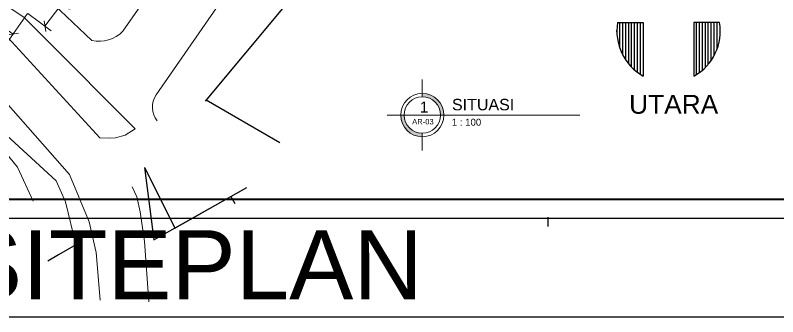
# Model space of a CAD drawing. Header units: inches. Extents: x 249 to 1192, y -18 to 440.
# Drawn here: x 917.2 to 1016.9, y 130.1 to 169.5 of the extents above; entities that cross this region are included whole.
import ezdxf
from ezdxf.enums import TextEntityAlignment as Align

# ---------------------------------------------------------------- set-up
doc = ezdxf.new("R2010")
doc.units = ezdxf.units.IN
doc.header["$MEASUREMENT"] = 0
for name, color, linetype, lineweight in [('ARSIR BETON', 8, 'Continuous', 0), ('DIMENSI', 85, 'Continuous', 20), ('DINDING', 6, 'Continuous', 0), ('GRS KOP', 1, 'Continuous', 40), ('JALAN EKSISTING', 51, 'Continuous', 20), ('KOP', 7, 'Continuous', 20), ('RENCANA JALAN', 13, 'Continuous', 15)]:
    doc.layers.add(name, color=color, linetype=linetype, lineweight=lineweight)
doc.layers.add('BANGUNAN SEKITAR', color=253, linetype='Continuous')
doc.layers.add('N', color=250, linetype='Continuous')
doc.styles.add('ARIAL', font='arial.ttf')
doc.styles.get("Standard").update_dxf_attribs({"font": 'arial.ttf'})
doc.dimstyles.new('UK. GDG PERTEMUAN', dxfattribs={"dimtxt": 0.5, "dimasz": 0.5, "dimexe": 0.5, "dimexo": 0.05, "dimgap": 0.1, "dimtad": 2, "dimdec": 0, "dimlfac": 100, "dimzin": 0, "dimdsep": 46, "dimtxsty": 'Standard', "dimblk": 'OBLIQUE', "dimcen": 0.09, "dimclrd": 8, "dimclre": 256, "dimclrt": 256, "dimadec": 0, "dimazin": 0, "dimtfac": 1, "dimtdec": 0, "dimtofl": 0, "dimtmove": 0, "dimatfit": 3, "dimldrblk": 'OBLIQUE', "dimfxl": 0, "dimtolj": 1, "dimtzin": 0, "dimarcsym": 0})
pattern_1 = [(90, (995.87736, 161.56035), (-0.3857625, 8e-17), [])]

# ---------------------------------------------------------------- blocks, each defined once
blk = doc.blocks.new('KOP-ARS')
at = {"layer": 'GRS KOP'}
blk.add_line((1, 1), (83, 1), dxfattribs=at)
at = {"layer": 'KOP'}
blk.add_lwpolyline([(0, 0), (84, 0), (84, 55), (0, 55)], close=True, dxfattribs=at)
for tag, height, p in [('SUKMA', 0.2, (78, 9.9)), ('1:100', 0.25, (81.3, 5.5)), ('1:100', 0.25, (81.3, 4.9)), ('1:100', 0.25, (81.3, 4.3)), ('AR-01', 0.35, (78.15, 2.7)), ('10', 0.35, (81.3, 2.7)), ('2012', 0.35, (81.3, 1.7))]:
    blk.add_attdef(tag, text='', height=height, dxfattribs=at).set_placement(p, align=Align.MIDDLE)
for p in [(73.7, 5.325), (73.7, 4.725), (73.7, 4.125)]:
    blk.add_attdef('-', p, '', height=0.35, dxfattribs=at)
blk = doc.blocks.new('_Oblique')
at = {"color": 0, "linetype": 'ByBlock', "lineweight": -2}
blk.add_line((-0.5, -0.5), (0.5, 0.5), dxfattribs=at)
blk = doc.blocks.new('*D156')
at = {"layer": 'DEFPOINTS', "color": 0}
for p in [(169.843, 181.416), (164.076, 173.73), (166.343, 172.028)]:
    blk.add_point(p, dxfattribs=at)
at = {"layer": 'DIMENSI', "lineweight": -2}
for p, q in [((169.883, 181.386), (172.91, 179.115)), ((164.116, 173.7), (167.143, 171.428))]:
    blk.add_line(p, q, dxfattribs=at)
at = {"layer": 'DIMENSI', "color": 8, "lineweight": -2}
blk.add_line((172.111, 179.715), (166.343, 172.028), dxfattribs=at)
for p, rotation in [((172.111, 179.715), 53.11770889605476), ((166.343, 172.028), 233.1177088960548)]:
    blk.add_blockref('_Oblique', p, dxfattribs=dict(at, rotation=rotation))
at = {"layer": 'DIMENSI', "insert": (170.059, 175.75), "char_height": 1.25, "attachment_point": 5, "rotation": 53.11771}
blk.add_mtext('\\A1;9.61', dxfattribs=at)
blk = doc.blocks.new('*D157')
at = {"layer": 'DEFPOINTS', "color": 0}
for p in [(153.497, 181.113), (151.607, 178.404), (164.076, 173.73)]:
    blk.add_point(p, dxfattribs=at)
at = {"layer": 'DIMENSI', "lineweight": -2}
for p, q in [((153.469, 181.072), (151.035, 177.584)), ((164.047, 173.689), (161.613, 170.201))]:
    blk.add_line(p, q, dxfattribs=at)
at = {"layer": 'DIMENSI', "color": 8, "lineweight": -2}
blk.add_line((162.185, 171.021), (151.607, 178.404), dxfattribs=at)
for p, rotation in [((151.607, 178.404), 145.087308300494), ((162.185, 171.021), 325.0873083004939)]:
    blk.add_blockref('_Oblique', p, dxfattribs=dict(at, rotation=rotation))
at = {"layer": 'DIMENSI', "insert": (156.513, 174.08), "char_height": 1.25, "attachment_point": 5, "rotation": 325.08731}
blk.add_mtext('\\A1;12.90', dxfattribs=at)
blk = doc.blocks.new('JUDUL GAMBAR')
at = {"layer": 'DIMENSI'}
h = blk.add_hatch(color=256, dxfattribs=at)
h.paths.add_polyline_path([(-32.945, 252.895), (-32.945, 253.045, -0.414214), (-33.739, 253.838), (-33.889, 253.838, 0.414214)])
h.paths.add_polyline_path([(-32.945, 254.781), (-32.945, 254.631, -0.414214), (-32.152, 253.838), (-32.002, 253.838, 0.414214)])
for points in [[(-32.945, 255.382), (-32.945, 254.631)], [(-34.474, 253.838), (-26.071, 253.838)], [(-32.945, 253.045), (-32.945, 252.294)]]:
    blk.add_lwpolyline(points, dxfattribs=at)
for radius in [0.943, 0.793]:
    blk.add_circle((-32.945, 253.838), radius, dxfattribs=at)
at = {"layer": 'DIMENSI', "style": 'ARIAL'}
for tag, height, p in [('NO', 0.478, (-32.866, 254.188)), ('AR', 0.236, (-32.919, 253.551))]:
    blk.add_attdef(tag, text='', height=height, dxfattribs=at).set_placement(p, align=Align.MIDDLE_CENTER)
for tag, height, p in [('JUDUL', 0.5, (-31.652, 253.895)), ('SKALA', 0.3, (-31.658, 253.289))]:
    blk.add_attdef(tag, text='', height=height, dxfattribs=at).set_placement(p, align=Align.BOTTOM_LEFT)
blk = doc.blocks.new('TAPAK')
at = {"layer": 'ARSIR BETON'}
blk.add_lwpolyline([(179.939, 136.039), (179.39, 143.918), (178.793, 147.784), (178.361, 149.761), (177.761, 151.055)], dxfattribs=at)
at = {"layer": 'BANGUNAN SEKITAR'}
for points in [[(187.338, 162.262), (202.969, 180.968), (207.926, 176.991), (210.61, 174.964)], [(197.097, 156.81), (187.431, 162.391)], [(179.388, 153.606), (180.596, 144.125), (192.768, 150.994)], [(179.388, 153.606), (183.391, 145.612), (183.356, 145.683), (190.653, 149.801), (191.189, 148.873)], [(170.384, 143.502), (168.115, 142.191), (166.744, 141.362)]]:
    blk.add_lwpolyline(points, dxfattribs=at)
at = {"layer": 'JALAN EKSISTING'}
for points in [[(111.221, 198.525), (114.152, 196.961), (118.103, 194.568), (124.495, 191.235), (133.494, 186.584), (144.113, 181.084), (150.509, 177.613), (153.528, 175.87), (161.548, 170.506), (173.51, 157.478), (174.781, 157.429), (175.584, 157.483), (176.848, 157.822), (178.155, 158.649), (166.214, 170.591), (163.589, 173.215), (152.855, 180.341), (150.418, 181.267), (144.817, 183.952), (140.872, 185.844), (131.356, 190.44), (125.9, 193.292), (119.617, 196.436), (112.664, 200.934)], [(173.586, 136.269), (173.03, 142.489), (172.122, 146.493), (169.547, 152.679), (155.722, 168.284), (150.012, 172.476), (134.349, 180.495), (124.743, 185.482), (110.165, 193.115)], [(110.165, 188.766), (112.916, 187.567), (116.638, 185.721), (147.378, 170.546), (155.986, 162.662), (162.392, 156.795), (167.798, 151.848), (169.034, 149.113), (170.379, 143.532), (170.658, 142.116), (170.958, 138.225)], [(125.415, 179.816), (146.559, 168.81), (156.762, 160.532), (159.835, 157.143), (162.768, 153.64), (164.812, 149.205)]]:
    blk.add_lwpolyline(points, dxfattribs=at)
at = {"layer": 'RENCANA JALAN'}
for points in [[(132.806, 196.229), (152.782, 186.136), (156.343, 184.08), (161.498, 180.209), (166.667, 175.719), (172.499, 170.171, 0.262643), (176.541, 171.394), (231.967, 250.626)], [(238.819, 246.467), (180.906, 163.077, 0.336256), (181.046, 159.689, 4.598989)]]:
    blk.add_lwpolyline(points, format="xyb", dxfattribs=at)
at = {"layer": 'DIMENSI'}
for base, p1, p2, angle, text, picture, middle in [((151.607, 178.404), (164.076, 173.73), (153.497, 181.113), 145.08731, '12.90', '*D157', (156.936, 174.685)), ((166.343, 172.028), (169.843, 181.416), (164.076, 173.73), 233.11771, '9.61', '*D156', (169.468, 176.193))]:
    dim = blk.add_linear_dim(base=base, p1=p1, p2=p2, angle=angle, text=text, dimstyle='UK. GDG PERTEMUAN', override={"dimtxt": 1.25, "dimasz": 1, "dimexe": 1}, dxfattribs=at)
    dim.commit()
    dim.dimension.update_dxf_attribs({"geometry": picture, "text_midpoint": middle, "dimtype": 161})

msp = doc.modelspace()

# ---------------------------------------------------------------- hatches: boundary and pattern name
h = msp.add_hatch()
h.set_pattern_fill('ANSI31', color=256, scale=0.1215, angle=45, style=0)
h.set_pattern_definition(pattern_1)
h.paths.add_polyline_path([(999.3096, 168.5715), (995.972, 168.5715, 0.315832), (999.3096, 161.5603)])
h = msp.add_hatch()
h.set_pattern_fill('ANSI31', color=256, scale=0.1215, angle=45, style=0)
h.set_pattern_definition(pattern_1)
h.paths.add_polyline_path([(1009.3019, 168.5715), (1005.9643, 168.5715), (1005.9643, 161.5603, 0.315832)])
h = msp.add_hatch()
h.set_pattern_fill('_USER', color=256, scale=0.1, angle=90, style=0, pattern_type=0)
h.set_pattern_definition([(90, (986.90242, 141.91804), (-0.1, 6e-18), [])])
h.paths.add_polyline_path([(986.9024, 141.918), (987.0024, 141.918), (987.0024, 143.1436), (986.9024, 143.1436)])

# ---------------------------------------------------------------- linework, layer by layer
for points in [[(995.972, 168.5715), (999.3096, 168.5715), (999.3096, 161.5603)], [(1009.3019, 168.5715), (1005.9643, 168.5715), (1005.9643, 161.5603)]]:
    msp.add_lwpolyline(points)
for start, end in [(170.400464, 240.511601), (299.488399, 9.599536)]:
    msp.add_arc((1002.6369, 167.4443), 6.7596, start, end)
at = {"layer": 'DEFPOINTS'}
msp.add_lwpolyline([(837.2179, 130.141), (1047.2179, 130.141), (1047.2179, 142.9885), (837.2179, 142.9885)], close=True, dxfattribs=at)

# ---------------------------------------------------------------- block references
at = {"layer": 'DIMENSI', "xscale": 3, "yscale": 3, "zscale": 3}
msp.add_blockref('JUDUL GAMBAR', (1069.2557, -605.042), dxfattribs=at).add_auto_attribs({'AR': 'AR-03', 'NO': '1', 'SKALA': '1 : 100', 'JUDUL': 'SITUASI'})
at = {"layer": 'DINDING'}
msp.add_blockref('TAPAK', (754.7025, -3.96), dxfattribs=at)
at = {"layer": 'KOP', "xscale": 2.5, "yscale": 2.5, "zscale": 2.5}
msp.add_blockref('KOP-ARS', (837.2179, 142.9885), dxfattribs=at)

# ---------------------------------------------------------------- texts
at = {"layer": 'DEFPOINTS', "insert": (939.2716, 141.4324), "char_height": 9.006281, "attachment_point": 1}
msp.add_mtext('\\pi-29.618;SITEPLAN', dxfattribs=at)
at = {"layer": 'N', "insert": (997.4698, 159.1133), "char_height": 2.465369, "attachment_point": 1}
msp.add_mtext('{\\C3;UTARA}', dxfattribs=at)

doc.saveas('drawing.dxf')
